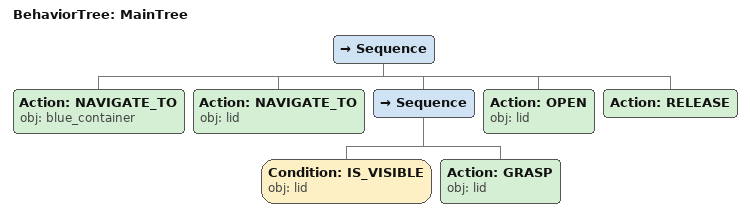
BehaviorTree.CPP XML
<root main_tree_to_execute="MainTree">
  <BehaviorTree ID="MainTree">
    <Sequence>
      <!-- Navigate to blue_container -->
      <Action ID="NAVIGATE_TO" obj="blue_container" />
      <!-- Navigate to lid -->
      <Action ID="NAVIGATE_TO" obj="lid" />
      <Sequence>
        <!-- Check lid is visible before GRASP -->
        <Condition ID="IS_VISIBLE" obj="lid" />
        <!-- Grasp lid -->
        <Action ID="GRASP" obj="lid" />
      </Sequence>
      <!-- Open lid -->
      <Action ID="OPEN" obj="lid" />
      <!-- Release -->
      <Action ID="RELEASE" />
    </Sequence>
  </BehaviorTree>
</root>
